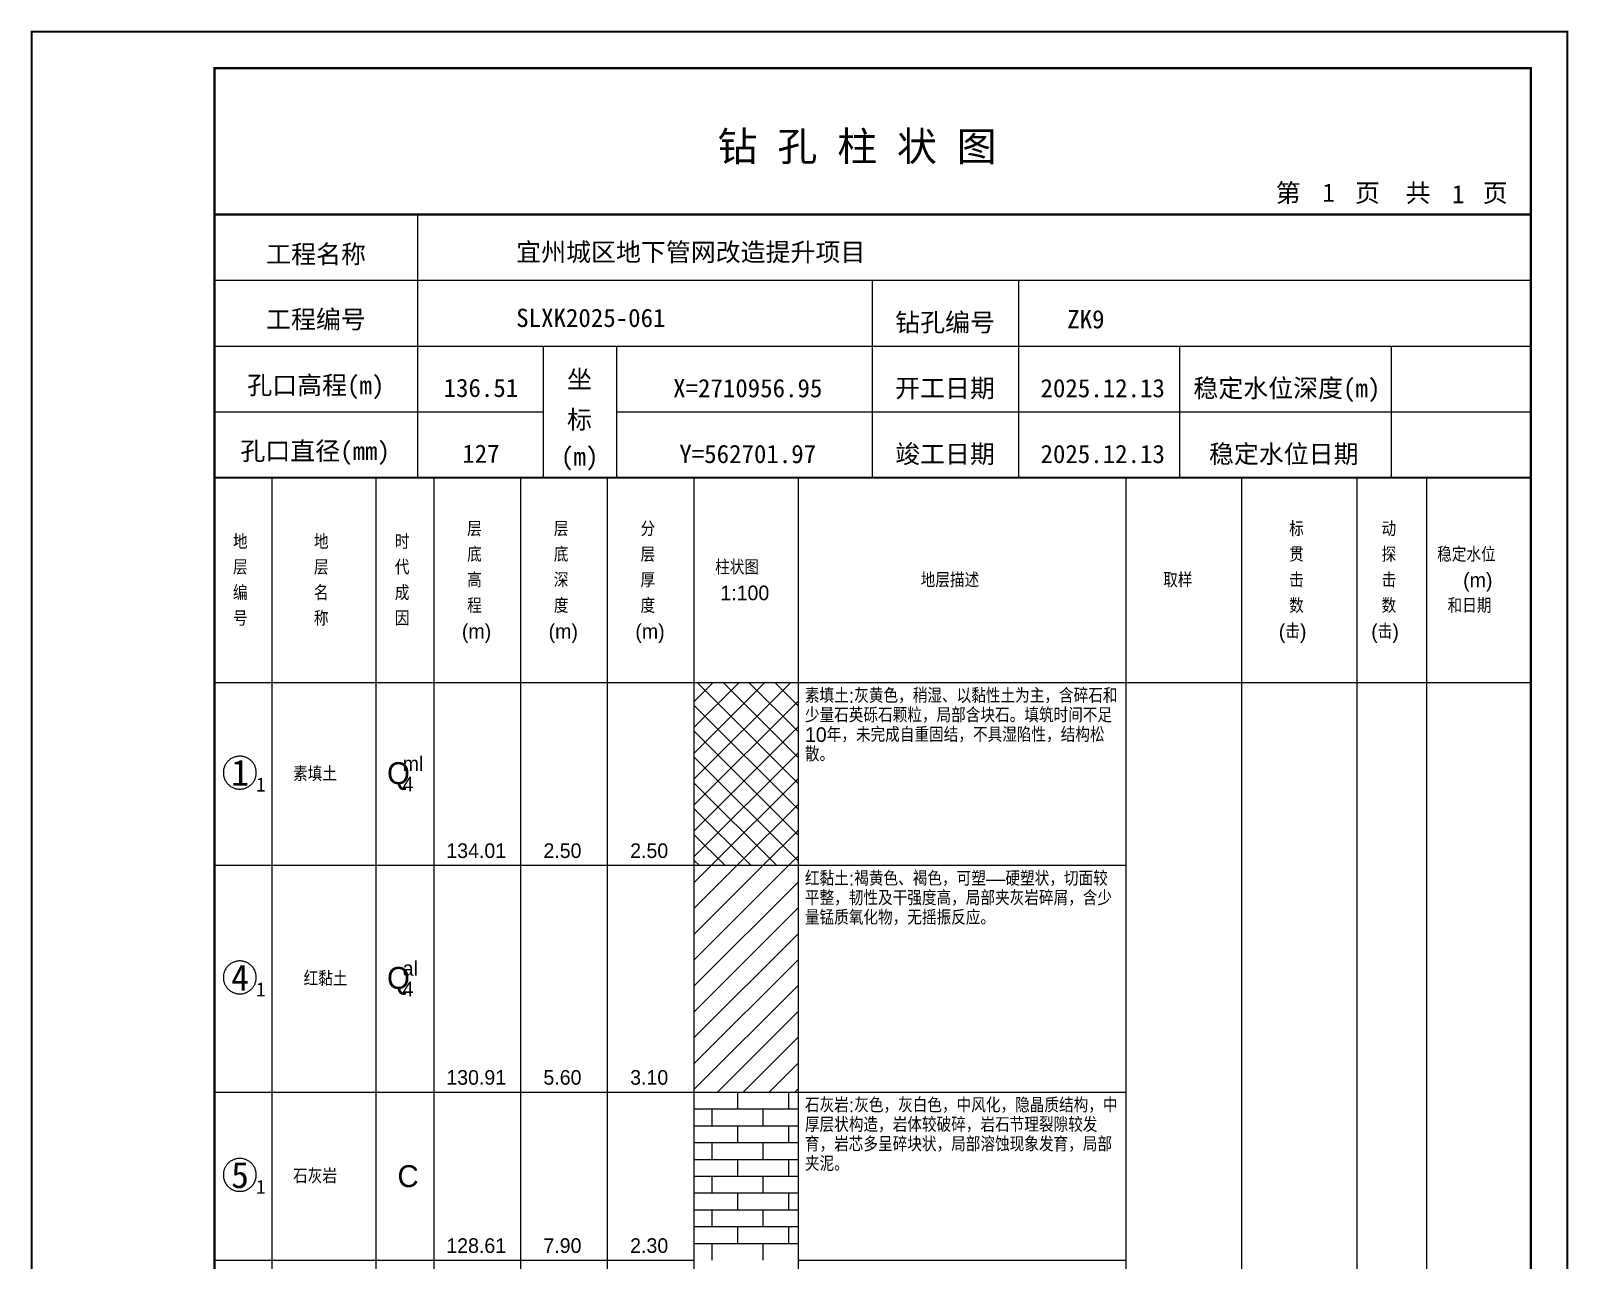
# Model space of a CAD drawing. Header units: millimetres. Extents: x 12489 to 89920, y 4630 to 4927.
# Drawn here: x 40209.3 to 40419.6, y 4758.7 to 4926.8 of the extents above; entities that cross this region are included whole.
import ezdxf
from ezdxf.enums import TextEntityAlignment as Align

# ---------------------------------------------------------------- set-up
doc = ezdxf.new("R2010")
doc.units = ezdxf.units.MM
doc.layers.add('ZZT_TC', color=7, linetype='Continuous')
doc.styles.add('成果图图块', font='', dxfattribs={"height": 2.5})
doc.styles.add('成果图模板', font='')
doc.styles.add('成果图模板标题', font='simhei.ttf')
doc.styles.add('成果图表体', font='Comfont.shx', dxfattribs={"height": 2, "bigfont": 'Hztxt12a.shx'})
doc.styles.get('成果图图块').set_extended_font_data('FangSong_GB2312')
doc.styles.get('成果图模板').set_extended_font_data('FangSong_GB2312')

# ---------------------------------------------------------------- blocks, each defined once
blk = doc.blocks.new('DCBH-1-1-1217', base_point=(0.3, -0.11))
at = {"layer": 'ZZT_TC', "color": 7}
blk.add_polyline3d([(-0.19, 2.31, 0), (-0.3, 2.31, 0), (-0.41, 2.3, 0), (-0.52, 2.29, 0), (-0.63, 2.27, 0), (-0.73, 2.24, 0), (-0.84, 2.21, 0), (-0.95, 2.18, 0), (-1.05, 2.14, 0), (-1.15, 2.09, 0), (-1.25, 2.04, 0), (-1.35, 1.99, 0), (-1.44, 1.93, 0), (-1.53, 1.87, 0), (-1.62, 1.8, 0), (-1.7, 1.73, 0), (-1.78, 1.65, 0), (-1.86, 1.57, 0), (-1.93, 1.49, 0), (-2, 1.4, 0), (-2.06, 1.31, 0), (-2.12, 1.22, 0), (-2.17, 1.12, 0), (-2.22, 1.02, 0), (-2.27, 0.92, 0), (-2.31, 0.82, 0), (-2.34, 0.71, 0), (-2.37, 0.61, 0), (-2.4, 0.5, 0), (-2.41, 0.39, 0), (-2.43, 0.28, 0), (-2.44, 0.17, 0), (-2.44, 0.06, 0), (-2.44, -0.05, 0), (-2.43, -0.16, 0), (-2.41, -0.27, 0), (-2.4, -0.38, 0), (-2.37, -0.49, 0), (-2.34, -0.6, 0), (-2.31, -0.7, 0), (-2.27, -0.8, 0), (-2.22, -0.9, 0), (-2.17, -1, 0), (-2.12, -1.1, 0), (-2.06, -1.19, 0), (-2, -1.28, 0), (-1.93, -1.37, 0), (-1.86, -1.45, 0), (-1.78, -1.53, 0), (-1.7, -1.61, 0), (-1.62, -1.68, 0), (-1.53, -1.75, 0), (-1.44, -1.81, 0), (-1.35, -1.87, 0), (-1.25, -1.93, 0), (-1.15, -1.98, 0), (-1.05, -2.02, 0), (-0.95, -2.06, 0), (-0.84, -2.1, 0), (-0.73, -2.13, 0), (-0.63, -2.15, 0), (-0.52, -2.17, 0), (-0.41, -2.18, 0), (-0.3, -2.19, 0), (-0.19, -2.19, 0), (-0.08, -2.19, 0), (0.03, -2.18, 0), (0.14, -2.17, 0), (0.25, -2.15, 0), (0.36, -2.13, 0), (0.47, -2.1, 0), (0.57, -2.06, 0), (0.67, -2.02, 0), (0.77, -1.98, 0), (0.87, -1.93, 0), (0.97, -1.87, 0), (1.06, -1.81, 0), (1.15, -1.75, 0), (1.24, -1.68, 0), (1.32, -1.61, 0), (1.4, -1.53, 0), (1.48, -1.45, 0), (1.55, -1.37, 0), (1.62, -1.28, 0), (1.68, -1.19, 0), (1.74, -1.1, 0), (1.8, -1, 0), (1.85, -0.9, 0), (1.89, -0.8, 0), (1.93, -0.7, 0), (1.97, -0.6, 0), (2, -0.49, 0), (2.02, -0.38, 0), (2.04, -0.27, 0), (2.05, -0.16, 0), (2.06, -0.05, 0), (2.06, 0.06, 0), (2.06, 0.17, 0), (2.05, 0.28, 0), (2.04, 0.39, 0), (2.02, 0.5, 0), (2, 0.61, 0), (1.97, 0.71, 0), (1.93, 0.82, 0), (1.89, 0.92, 0), (1.85, 1.02, 0), (1.8, 1.12, 0), (1.74, 1.22, 0), (1.68, 1.31, 0), (1.62, 1.4, 0), (1.55, 1.49, 0), (1.48, 1.57, 0), (1.4, 1.65, 0), (1.32, 1.73, 0), (1.24, 1.8, 0), (1.15, 1.87, 0), (1.06, 1.93, 0), (0.97, 1.99, 0), (0.87, 2.04, 0), (0.77, 2.09, 0), (0.67, 2.14, 0), (0.57, 2.18, 0), (0.47, 2.21, 0), (0.36, 2.24, 0), (0.25, 2.27, 0), (0.14, 2.29, 0), (0.03, 2.3, 0), (-0.08, 2.31, 0), (-0.19, 2.31, 0)], dxfattribs=at)
at = {"style": '成果图图块'}
blk.add_text('1', height=3.57, dxfattribs=at).set_placement((-0.16, -1.74), align=Align.CENTER)
blk.add_text('1', height=1.91, dxfattribs=at).set_placement((2.03, -2.53))
blk = doc.blocks.new('DCBH-1-1-1218', base_point=(0.3, -0.11))
at = {"layer": 'ZZT_TC', "color": 7}
blk.add_polyline3d([(-0.19, 2.31, 0), (-0.3, 2.31, 0), (-0.41, 2.3, 0), (-0.52, 2.29, 0), (-0.63, 2.27, 0), (-0.73, 2.24, 0), (-0.84, 2.21, 0), (-0.95, 2.18, 0), (-1.05, 2.14, 0), (-1.15, 2.09, 0), (-1.25, 2.04, 0), (-1.35, 1.99, 0), (-1.44, 1.93, 0), (-1.53, 1.87, 0), (-1.62, 1.8, 0), (-1.7, 1.73, 0), (-1.78, 1.65, 0), (-1.86, 1.57, 0), (-1.93, 1.49, 0), (-2, 1.4, 0), (-2.06, 1.31, 0), (-2.12, 1.22, 0), (-2.17, 1.12, 0), (-2.22, 1.02, 0), (-2.27, 0.92, 0), (-2.31, 0.82, 0), (-2.34, 0.71, 0), (-2.37, 0.61, 0), (-2.4, 0.5, 0), (-2.41, 0.39, 0), (-2.43, 0.28, 0), (-2.44, 0.17, 0), (-2.44, 0.06, 0), (-2.44, -0.05, 0), (-2.43, -0.16, 0), (-2.41, -0.27, 0), (-2.4, -0.38, 0), (-2.37, -0.49, 0), (-2.34, -0.6, 0), (-2.31, -0.7, 0), (-2.27, -0.8, 0), (-2.22, -0.9, 0), (-2.17, -1, 0), (-2.12, -1.1, 0), (-2.06, -1.19, 0), (-2, -1.28, 0), (-1.93, -1.37, 0), (-1.86, -1.45, 0), (-1.78, -1.53, 0), (-1.7, -1.61, 0), (-1.62, -1.68, 0), (-1.53, -1.75, 0), (-1.44, -1.81, 0), (-1.35, -1.87, 0), (-1.25, -1.93, 0), (-1.15, -1.98, 0), (-1.05, -2.02, 0), (-0.95, -2.06, 0), (-0.84, -2.1, 0), (-0.73, -2.13, 0), (-0.63, -2.15, 0), (-0.52, -2.17, 0), (-0.41, -2.18, 0), (-0.3, -2.19, 0), (-0.19, -2.19, 0), (-0.08, -2.19, 0), (0.03, -2.18, 0), (0.14, -2.17, 0), (0.25, -2.15, 0), (0.36, -2.13, 0), (0.47, -2.1, 0), (0.57, -2.06, 0), (0.67, -2.02, 0), (0.77, -1.98, 0), (0.87, -1.93, 0), (0.97, -1.87, 0), (1.06, -1.81, 0), (1.15, -1.75, 0), (1.24, -1.68, 0), (1.32, -1.61, 0), (1.4, -1.53, 0), (1.48, -1.45, 0), (1.55, -1.37, 0), (1.62, -1.28, 0), (1.68, -1.19, 0), (1.74, -1.1, 0), (1.8, -1, 0), (1.85, -0.9, 0), (1.89, -0.8, 0), (1.93, -0.7, 0), (1.97, -0.6, 0), (2, -0.49, 0), (2.02, -0.38, 0), (2.04, -0.27, 0), (2.05, -0.16, 0), (2.06, -0.05, 0), (2.06, 0.06, 0), (2.06, 0.17, 0), (2.05, 0.28, 0), (2.04, 0.39, 0), (2.02, 0.5, 0), (2, 0.61, 0), (1.97, 0.71, 0), (1.93, 0.82, 0), (1.89, 0.92, 0), (1.85, 1.02, 0), (1.8, 1.12, 0), (1.74, 1.22, 0), (1.68, 1.31, 0), (1.62, 1.4, 0), (1.55, 1.49, 0), (1.48, 1.57, 0), (1.4, 1.65, 0), (1.32, 1.73, 0), (1.24, 1.8, 0), (1.15, 1.87, 0), (1.06, 1.93, 0), (0.97, 1.99, 0), (0.87, 2.04, 0), (0.77, 2.09, 0), (0.67, 2.14, 0), (0.57, 2.18, 0), (0.47, 2.21, 0), (0.36, 2.24, 0), (0.25, 2.27, 0), (0.14, 2.29, 0), (0.03, 2.3, 0), (-0.08, 2.31, 0), (-0.19, 2.31, 0)], dxfattribs=at)
at = {"style": '成果图图块'}
blk.add_text('4', height=3.57, dxfattribs=at).set_placement((-0.16, -1.74), align=Align.CENTER)
blk.add_text('1', height=1.91, dxfattribs=at).set_placement((2.03, -2.53))
blk = doc.blocks.new('DCBH-1-1-1219', base_point=(0.3, -0.11))
at = {"layer": 'ZZT_TC', "color": 7}
blk.add_polyline3d([(-0.19, 2.31, 0), (-0.3, 2.31, 0), (-0.41, 2.3, 0), (-0.52, 2.29, 0), (-0.63, 2.27, 0), (-0.73, 2.24, 0), (-0.84, 2.21, 0), (-0.95, 2.18, 0), (-1.05, 2.14, 0), (-1.15, 2.09, 0), (-1.25, 2.04, 0), (-1.35, 1.99, 0), (-1.44, 1.93, 0), (-1.53, 1.87, 0), (-1.62, 1.8, 0), (-1.7, 1.73, 0), (-1.78, 1.65, 0), (-1.86, 1.57, 0), (-1.93, 1.49, 0), (-2, 1.4, 0), (-2.06, 1.31, 0), (-2.12, 1.22, 0), (-2.17, 1.12, 0), (-2.22, 1.02, 0), (-2.27, 0.92, 0), (-2.31, 0.82, 0), (-2.34, 0.71, 0), (-2.37, 0.61, 0), (-2.4, 0.5, 0), (-2.41, 0.39, 0), (-2.43, 0.28, 0), (-2.44, 0.17, 0), (-2.44, 0.06, 0), (-2.44, -0.05, 0), (-2.43, -0.16, 0), (-2.41, -0.27, 0), (-2.4, -0.38, 0), (-2.37, -0.49, 0), (-2.34, -0.6, 0), (-2.31, -0.7, 0), (-2.27, -0.8, 0), (-2.22, -0.9, 0), (-2.17, -1, 0), (-2.12, -1.1, 0), (-2.06, -1.19, 0), (-2, -1.28, 0), (-1.93, -1.37, 0), (-1.86, -1.45, 0), (-1.78, -1.53, 0), (-1.7, -1.61, 0), (-1.62, -1.68, 0), (-1.53, -1.75, 0), (-1.44, -1.81, 0), (-1.35, -1.87, 0), (-1.25, -1.93, 0), (-1.15, -1.98, 0), (-1.05, -2.02, 0), (-0.95, -2.06, 0), (-0.84, -2.1, 0), (-0.73, -2.13, 0), (-0.63, -2.15, 0), (-0.52, -2.17, 0), (-0.41, -2.18, 0), (-0.3, -2.19, 0), (-0.19, -2.19, 0), (-0.08, -2.19, 0), (0.03, -2.18, 0), (0.14, -2.17, 0), (0.25, -2.15, 0), (0.36, -2.13, 0), (0.47, -2.1, 0), (0.57, -2.06, 0), (0.67, -2.02, 0), (0.77, -1.98, 0), (0.87, -1.93, 0), (0.97, -1.87, 0), (1.06, -1.81, 0), (1.15, -1.75, 0), (1.24, -1.68, 0), (1.32, -1.61, 0), (1.4, -1.53, 0), (1.48, -1.45, 0), (1.55, -1.37, 0), (1.62, -1.28, 0), (1.68, -1.19, 0), (1.74, -1.1, 0), (1.8, -1, 0), (1.85, -0.9, 0), (1.89, -0.8, 0), (1.93, -0.7, 0), (1.97, -0.6, 0), (2, -0.49, 0), (2.02, -0.38, 0), (2.04, -0.27, 0), (2.05, -0.16, 0), (2.06, -0.05, 0), (2.06, 0.06, 0), (2.06, 0.17, 0), (2.05, 0.28, 0), (2.04, 0.39, 0), (2.02, 0.5, 0), (2, 0.61, 0), (1.97, 0.71, 0), (1.93, 0.82, 0), (1.89, 0.92, 0), (1.85, 1.02, 0), (1.8, 1.12, 0), (1.74, 1.22, 0), (1.68, 1.31, 0), (1.62, 1.4, 0), (1.55, 1.49, 0), (1.48, 1.57, 0), (1.4, 1.65, 0), (1.32, 1.73, 0), (1.24, 1.8, 0), (1.15, 1.87, 0), (1.06, 1.93, 0), (0.97, 1.99, 0), (0.87, 2.04, 0), (0.77, 2.09, 0), (0.67, 2.14, 0), (0.57, 2.18, 0), (0.47, 2.21, 0), (0.36, 2.24, 0), (0.25, 2.27, 0), (0.14, 2.29, 0), (0.03, 2.3, 0), (-0.08, 2.31, 0), (-0.19, 2.31, 0)], dxfattribs=at)
at = {"style": '成果图图块'}
blk.add_text('5', height=3.57, dxfattribs=at).set_placement((-0.16, -1.74), align=Align.CENTER)
blk.add_text('1', height=1.91, dxfattribs=at).set_placement((2.03, -2.53))
blk = doc.blocks.new('钻孔柱状图路桥昇龙制图梁世成校核莫家里.dwg127', base_point=(25, 236))
for p, q in [((52.82, 236), (52.82, 272)), ((25, 263), (205, 263)), ((115, 236), (115, 263)), ((135, 236), (135, 263)), ((25, 254), (205, 254)), ((70, 236), (70, 254)), ((80, 236), (80, 254)), ((157, 236), (157, 254)), ((185.95, 236), (185.95, 254)), ((25, 245), (70, 245)), ((80, 245), (205, 245))]:
    blk.add_line(p, q)
for points, const_width in [([(0, 0), (210, 0), (210, 297), (0, 297)], 0.25), ([(25, 5), (205, 5), (205, 292), (25, 292)], 0.3)]:
    blk.add_lwpolyline(points, close=True, dxfattribs=dict(const_width=const_width))
at = {"const_width": 0.3}
for points in [[(25, 272), (205, 272)], [(25, 236), (205, 236)]]:
    blk.add_lwpolyline(points, dxfattribs=at)
for s, height, style, p in [('钻 孔 柱 状 图', 4, '成果图模板标题', (93.8, 279.31)), ('第', 2.5, '成果图模板', (170.12, 273.7)), ('页', 2.5, '成果图模板', (180.96, 273.7)), ('共', 2.5, '成果图模板', (187.88, 273.7)), ('页', 2.5, '成果图模板', (198.44, 273.7)), ('工程名称', 2.5, '成果图模板', (32.07, 265.32)), ('宜州城区地下管网改造提升项目', 2.5, '成果图模板', (66.26, 265.61)), ('工程编号', 2.5, '成果图模板', (32.05, 256.41)), ('SLXK2025-061', 2.5, '成果图模板', (66.26, 256.61)), ('钻孔编号', 2.5, '成果图模板', (118.08, 256)), ('ZK9', 2.5, '成果图模板', (141.61, 256.43)), ('孔口高程(m)', 2.5, '成果图模板', (29.48, 247.41)), ('坐', 2.5, '成果图模板', (73.21, 248.24)), ('开工日期', 2.5, '成果图模板', (118.08, 247)), ('稳定水位深度(m)', 2.5, '成果图模板', (158.86, 247)), ('标', 2.5, '成果图模板', (73.21, 242.7)), ('孔口直径(mm)', 2.5, '成果图模板', (28.54, 238.41)), ('(m) ', 2.5, '成果图模板', (72.38, 237.65)), ('竣工日期', 2.5, '成果图模板', (118.08, 238)), ('稳定水位日期', 2.5, '成果图模板', (160.99, 238))]:
    blk.add_text(s, height=height, dxfattribs=dict(style=style)).set_placement(p)
at = {"style": '成果图模板'}
for s, p in [('1', (177.35, 273.74)), ('1', (195.08, 273.53)), ('136.51', (61.43, 247.04)), ('X=2710956.95', (97.92, 247)), ('2025.12.13', (146.46, 247)), ('127', (61.43, 238.04)), ('Y=562701.97', (97.92, 238)), ('2025.12.13', (146.46, 238))]:
    blk.add_text(s, height=2.5, dxfattribs=at).set_placement(p, align=Align.CENTER)

msp = doc.modelspace()

# ---------------------------------------------------------------- hatches: boundary and pattern name
at = {"linetype": 'Continuous'}
h = msp.add_hatch(dxfattribs=at)
h.set_pattern_fill('GKSTT', scale=0.5, style=0, pattern_type=2)
h.set_pattern_definition([(45, (0, 0), (-1.76776695, 1.76776695), []), (135, (0, 0), (-1.76776695, -1.76776695), [])])
h.paths.add_polyline_path([(40300.06, 4812.71), (40314.29, 4812.71), (40314.29, 4837.71), (40300.06, 4837.71)])
h = msp.add_hatch(dxfattribs=at)
h.set_pattern_fill('GKNXT', scale=0.5, style=0, pattern_type=2)
h.set_pattern_definition([(45, (0, 0), (-1.76776695, 1.76776695), [])])
h.paths.add_polyline_path([(40300.06, 4781.71), (40314.29, 4781.71), (40314.29, 4812.71), (40300.06, 4812.71)])
h = msp.add_hatch(dxfattribs=at)
h.set_pattern_fill('GKSHY', scale=0.5, style=0, pattern_type=2)
h.set_pattern_definition([(0, (0, 0), (0, 2.3), []), (90, (0, 0), (-3.5, 2.3), [2.3, -2.3])])
h.paths.add_polyline_path([(40300.06, 4758.71), (40314.29, 4758.71), (40314.29, 4781.71), (40300.06, 4781.71)])

# ---------------------------------------------------------------- linework, layer by layer
at = {"color": 0}
for p, q in [((40234.45, 4837.71), (40242.35, 4837.71)), ((40234.45, 4812.71), (40234.45, 4837.71)), ((40242.35, 4812.71), (40242.35, 4837.71)), ((40234.45, 4812.71), (40242.35, 4812.71)), ((40234.45, 4812.71), (40242.35, 4812.71)), ((40234.45, 4781.71), (40234.45, 4812.71)), ((40242.35, 4781.71), (40242.35, 4812.71)), ((40234.45, 4781.71), (40242.35, 4781.71)), ((40234.45, 4781.71), (40242.35, 4781.71)), ((40234.45, 4758.71), (40234.45, 4781.71)), ((40242.35, 4758.71), (40242.35, 4781.71)), ((40234.45, 4758.71), (40242.35, 4758.71))]:
    msp.add_line(p, q, dxfattribs=at)
for points in [[(40234.45, 4865.71), (40242.35, 4865.71)], [(40234.45, 4837.71), (40234.45, 4865.71)], [(40242.35, 4837.71), (40242.35, 4865.71)], [(40242.35, 4865.71), (40256.58, 4865.71)], [(40242.35, 4837.71), (40242.35, 4865.71)], [(40256.58, 4837.71), (40256.58, 4865.71)], [(40256.58, 4865.71), (40264.49, 4865.71)], [(40256.58, 4837.71), (40256.58, 4865.71)], [(40264.49, 4837.71), (40264.49, 4865.71)], [(40264.49, 4865.71), (40276.35, 4865.71)], [(40264.49, 4837.71), (40264.49, 4865.71)], [(40276.35, 4837.71), (40276.35, 4865.71)], [(40276.35, 4865.71), (40288.2, 4865.71)], [(40276.35, 4837.71), (40276.35, 4865.71)], [(40288.2, 4837.71), (40288.2, 4865.71)], [(40288.2, 4865.71), (40300.06, 4865.71)], [(40288.2, 4837.71), (40288.2, 4865.71)], [(40300.06, 4837.71), (40300.06, 4865.71)], [(40300.06, 4865.71), (40314.29, 4865.71)], [(40300.06, 4837.71), (40300.06, 4865.71)], [(40314.29, 4837.71), (40314.29, 4865.71)], [(40314.29, 4865.71), (40359.11, 4865.71)], [(40314.29, 4837.71), (40314.29, 4865.71)], [(40359.11, 4837.71), (40359.11, 4865.71)], [(40359.11, 4865.71), (40374.92, 4865.71)], [(40359.11, 4837.71), (40359.11, 4865.71)], [(40374.92, 4837.71), (40374.92, 4865.71)], [(40374.92, 4865.71), (40390.73, 4865.71)], [(40374.92, 4837.71), (40374.92, 4865.71)], [(40390.73, 4837.71), (40390.73, 4865.71)], [(40390.73, 4865.71), (40400.22, 4865.71)], [(40390.73, 4837.71), (40390.73, 4865.71)], [(40400.22, 4837.71), (40400.22, 4865.71)], [(40400.22, 4865.71), (40414.45, 4865.71)], [(40400.22, 4837.71), (40400.22, 4865.71)], [(40414.45, 4837.71), (40414.45, 4865.71)], [(40234.45, 4837.71), (40242.35, 4837.71)], [(40234.45, 4643.71), (40234.45, 4837.71)], [(40234.45, 4837.71), (40242.35, 4837.71)], [(40242.35, 4643.71), (40242.35, 4837.71)], [(40242.35, 4837.71), (40256.58, 4837.71)], [(40242.35, 4643.71), (40242.35, 4837.71)], [(40242.35, 4837.71), (40256.58, 4837.71)], [(40242.35, 4837.71), (40256.58, 4837.71)], [(40242.35, 4812.71), (40242.35, 4837.71)], [(40256.58, 4643.71), (40256.58, 4837.71)], [(40256.58, 4812.71), (40256.58, 4837.71)], [(40256.58, 4837.71), (40264.49, 4837.71)], [(40256.58, 4643.71), (40256.58, 4837.71)], [(40256.58, 4837.71), (40264.49, 4837.71)], [(40256.58, 4837.71), (40264.49, 4837.71)], [(40256.58, 4812.71), (40256.58, 4837.71)], [(40264.49, 4643.71), (40264.49, 4837.71)], [(40264.49, 4812.71), (40264.49, 4837.71)], [(40264.49, 4837.71), (40276.35, 4837.71)], [(40264.49, 4643.71), (40264.49, 4837.71)], [(40264.49, 4837.71), (40276.35, 4837.71)], [(40264.49, 4837.71), (40276.35, 4837.71)], [(40264.49, 4812.71), (40264.49, 4837.71)], [(40276.35, 4643.71), (40276.35, 4837.71)], [(40276.35, 4812.71), (40276.35, 4837.71)], [(40276.35, 4837.71), (40288.2, 4837.71)], [(40276.35, 4643.71), (40276.35, 4837.71)], [(40276.35, 4837.71), (40288.2, 4837.71)], [(40276.35, 4837.71), (40288.2, 4837.71)], [(40276.35, 4812.71), (40276.35, 4837.71)], [(40288.2, 4643.71), (40288.2, 4837.71)], [(40288.2, 4812.71), (40288.2, 4837.71)], [(40288.2, 4837.71), (40300.06, 4837.71)], [(40288.2, 4643.71), (40288.2, 4837.71)], [(40288.2, 4837.71), (40300.06, 4837.71)], [(40288.2, 4837.71), (40300.06, 4837.71)], [(40288.2, 4812.71), (40288.2, 4837.71)], [(40300.06, 4643.71), (40300.06, 4837.71)], [(40300.06, 4812.71), (40300.06, 4837.71)], [(40300.06, 4837.71), (40314.29, 4837.71)], [(40300.06, 4643.71), (40300.06, 4837.71)], [(40300.06, 4837.71), (40314.29, 4837.71)], [(40314.29, 4643.71), (40314.29, 4837.71)], [(40314.29, 4837.71), (40359.11, 4837.71)], [(40314.29, 4643.71), (40314.29, 4837.71)], [(40314.29, 4837.71), (40359.11, 4837.71)], [(40314.29, 4837.71), (40359.11, 4837.71)], [(40314.29, 4812.71), (40314.29, 4837.71)], [(40359.11, 4643.71), (40359.11, 4837.71)], [(40359.11, 4812.71), (40359.11, 4837.71)], [(40359.11, 4837.71), (40374.92, 4837.71)], [(40359.11, 4643.71), (40359.11, 4837.71)], [(40359.11, 4837.71), (40374.92, 4837.71)], [(40374.92, 4643.71), (40374.92, 4837.71)], [(40374.92, 4837.71), (40390.73, 4837.71)], [(40374.92, 4643.71), (40374.92, 4837.71)], [(40374.92, 4837.71), (40390.73, 4837.71)], [(40390.73, 4643.71), (40390.73, 4837.71)], [(40390.73, 4837.71), (40400.22, 4837.71)], [(40390.73, 4643.71), (40390.73, 4837.71)], [(40390.73, 4837.71), (40400.22, 4837.71)], [(40400.22, 4643.71), (40400.22, 4837.71)], [(40400.22, 4837.71), (40414.45, 4837.71)], [(40400.22, 4643.71), (40400.22, 4837.71)], [(40400.22, 4837.71), (40414.45, 4837.71)], [(40414.45, 4643.71), (40414.45, 4837.71)], [(40242.35, 4812.71), (40256.58, 4812.71)], [(40242.35, 4812.71), (40256.58, 4812.71)], [(40242.35, 4781.71), (40242.35, 4812.71)], [(40256.58, 4781.71), (40256.58, 4812.71)], [(40256.58, 4812.71), (40264.49, 4812.71)], [(40256.58, 4812.71), (40264.49, 4812.71)], [(40256.58, 4781.71), (40256.58, 4812.71)], [(40264.49, 4781.71), (40264.49, 4812.71)], [(40264.49, 4812.71), (40276.35, 4812.71)], [(40264.49, 4812.71), (40276.35, 4812.71)], [(40264.49, 4781.71), (40264.49, 4812.71)], [(40276.35, 4781.71), (40276.35, 4812.71)], [(40276.35, 4812.71), (40288.2, 4812.71)], [(40276.35, 4812.71), (40288.2, 4812.71)], [(40276.35, 4781.71), (40276.35, 4812.71)], [(40288.2, 4781.71), (40288.2, 4812.71)], [(40288.2, 4812.71), (40300.06, 4812.71)], [(40288.2, 4812.71), (40300.06, 4812.71)], [(40288.2, 4781.71), (40288.2, 4812.71)], [(40300.06, 4781.71), (40300.06, 4812.71)], [(40314.29, 4812.71), (40359.11, 4812.71)], [(40314.29, 4812.71), (40359.11, 4812.71)], [(40314.29, 4781.71), (40314.29, 4812.71)], [(40359.11, 4781.71), (40359.11, 4812.71)], [(40242.35, 4781.71), (40256.58, 4781.71)], [(40242.35, 4781.71), (40256.58, 4781.71)], [(40242.35, 4758.71), (40242.35, 4781.71)], [(40256.58, 4758.71), (40256.58, 4781.71)], [(40256.58, 4781.71), (40264.49, 4781.71)], [(40256.58, 4781.71), (40264.49, 4781.71)], [(40256.58, 4758.71), (40256.58, 4781.71)], [(40264.49, 4758.71), (40264.49, 4781.71)], [(40264.49, 4781.71), (40276.35, 4781.71)], [(40264.49, 4781.71), (40276.35, 4781.71)], [(40264.49, 4758.71), (40264.49, 4781.71)], [(40276.35, 4758.71), (40276.35, 4781.71)], [(40276.35, 4781.71), (40288.2, 4781.71)], [(40276.35, 4781.71), (40288.2, 4781.71)], [(40276.35, 4758.71), (40276.35, 4781.71)], [(40288.2, 4758.71), (40288.2, 4781.71)], [(40288.2, 4781.71), (40300.06, 4781.71)], [(40288.2, 4781.71), (40300.06, 4781.71)], [(40288.2, 4758.71), (40288.2, 4781.71)], [(40300.06, 4758.71), (40300.06, 4781.71)], [(40314.29, 4781.71), (40359.11, 4781.71)], [(40314.29, 4781.71), (40359.11, 4781.71)], [(40314.29, 4758.71), (40314.29, 4781.71)], [(40359.11, 4758.71), (40359.11, 4781.71)], [(40242.35, 4758.71), (40256.58, 4758.71)], [(40256.58, 4758.71), (40264.49, 4758.71)], [(40264.49, 4758.71), (40276.35, 4758.71)], [(40276.35, 4758.71), (40288.2, 4758.71)], [(40288.2, 4758.71), (40300.06, 4758.71)], [(40314.29, 4758.71), (40359.11, 4758.71)]]:
    msp.add_lwpolyline(points, dxfattribs=at)
at = {"color": 7, "flags": 128}
for points in [[(40300.06, 4812.71), (40314.29, 4812.71)], [(40300.06, 4781.71), (40314.29, 4781.71)]]:
    msp.add_lwpolyline(points, dxfattribs=at)

# ---------------------------------------------------------------- block references
for name, p in [('钻孔柱状图路桥昇龙制图梁世成校核莫家里.dwg127', (40234.45, 4865.71)), ('DCBH-1-1-1217', (40238.4, 4825.21)), ('DCBH-1-1-1218', (40238.4, 4797.21)), ('DCBH-1-1-1219', (40238.4, 4770.21))]:
    msp.add_blockref(name, p)

# ---------------------------------------------------------------- texts
at = {"color": 0, "style": '成果图表体'}
for s, height, p in [('层', 2, (40269, 4857.71)), ('层', 2, (40280.85, 4857.71)), ('分', 2, (40292.71, 4857.71)), ('标', 2, (40381.41, 4857.71)), ('动', 2, (40394.05, 4857.71)), ('地', 2, (40236.98, 4855.96)), ('地', 2, (40248.05, 4855.96)), ('时', 2, (40259.11, 4855.96)), ('底', 2, (40269, 4854.21)), ('底', 2, (40280.85, 4854.21)), ('层', 2, (40292.71, 4854.21)), ('贯', 2, (40381.41, 4854.21)), ('探', 2, (40394.05, 4854.21)), ('稳定水位', 2, (40401.65, 4854.21)), ('层', 2, (40236.98, 4852.46)), ('层', 2, (40248.05, 4852.46)), ('代', 2, (40259.11, 4852.46)), ('高', 2, (40269, 4850.71)), ('深', 2, (40280.85, 4850.71)), ('厚', 2, (40292.71, 4850.71)), ('柱状图', 2, (40302.91, 4852.46)), ('地层描述', 2, (40331.02, 4850.71)), ('取样', 2, (40364.18, 4850.71)), ('击', 2, (40381.41, 4850.71)), ('击', 2, (40394.05, 4850.71)), ('(m)', 2, (40405.2, 4850.71)), ('编', 2, (40236.98, 4848.96)), ('名', 2, (40248.05, 4848.96)), ('成', 2, (40259.11, 4848.96)), ('1:100', 2, (40303.62, 4848.96)), ('程', 2, (40269, 4847.21)), ('度', 2, (40280.85, 4847.21)), ('度', 2, (40292.71, 4847.21)), ('数', 2, (40381.41, 4847.21)), ('数', 2, (40394.05, 4847.21)), ('和日期', 2, (40403.07, 4847.21)), ('号', 2, (40236.98, 4845.46)), ('称', 2, (40248.05, 4845.46)), ('因', 2, (40259.11, 4845.46)), ('(m)', 2, (40268.28, 4843.71)), ('(m)', 2, (40280.14, 4843.71)), ('(m)', 2, (40292, 4843.71)), ('(击)', 2, (40379.99, 4843.71)), ('(击)', 2, (40392.63, 4843.71)), ('ml', 2, (40260.18, 4825.61)), ('素填土', 2, (40245.2, 4824.21)), ('Q', 3, (40258.05, 4823.81)), ('4', 2, (40260.18, 4822.81)), ('134.01', 2, (40266.15, 4813.71)), ('2.50', 2, (40279.43, 4813.71)), ('2.50', 2, (40291.29, 4813.71)), ('红黏土', 2, (40246.63, 4796.21)), ('Q', 3, (40258.05, 4795.81)), ('al', 2, (40260.18, 4797.61)), ('4', 2, (40260.18, 4794.81)), ('130.91', 2, (40266.15, 4782.71)), ('5.60', 2, (40279.43, 4782.71)), ('3.10', 2, (40291.29, 4782.71)), ('石灰岩', 2, (40245.2, 4769.21)), ('C', 3, (40259.47, 4768.71)), ('128.61', 2, (40266.15, 4759.71)), ('7.90', 2, (40279.43, 4759.71)), ('2.30', 2, (40291.29, 4759.71))]:
    msp.add_text(s, height=height, dxfattribs=at).set_placement(p)
at = {"color": 0, "char_height": 2, "width": 43.0292, "attachment_point": 1, "line_spacing_factor": 0.8, "style": '成果图表体'}
for s, insert in [('素填土:灰黄色，稍湿、以黏性土为主，含碎石和少量石英砾石颗粒，局部含块石。填筑时间不足10年，未完成自重固结，不具湿陷性，结构松散。', (40315.19, 4836.91)), ('红黏土:褐黄色、褐色，可塑—硬塑状，切面较平整，韧性及干强度高，局部夹灰岩碎屑，含少量锰质氧化物，无摇振反应。', (40315.19, 4811.91)), ('石灰岩:灰色，灰白色，中风化，隐晶质结构，中厚层状构造，岩体较破碎，岩石节理裂隙较发育，岩芯多呈碎块状，局部溶蚀现象发育，局部夹泥。', (40315.19, 4780.91))]:
    msp.add_mtext(s, dxfattribs=dict(at, insert=insert))

doc.saveas('drawing.dxf')
